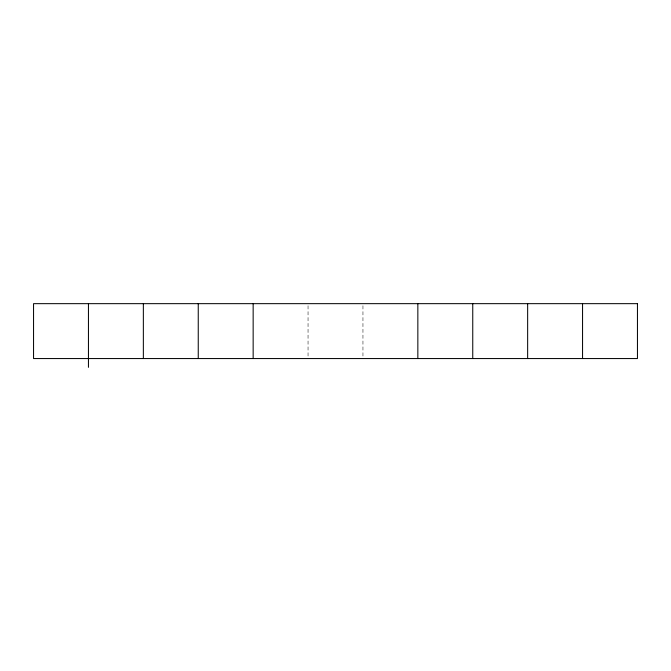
<?xml version="1.0" encoding="UTF-8"?>
<svg xmlns="http://www.w3.org/2000/svg" width="671" height="671" viewBox="0 0 671 671"><rect width="100%" height="100%" fill="white"/><g stroke="black" fill="none" stroke-linecap="round" stroke-linejoin="round"><path stroke-width="0.5" stroke-dasharray="3.35 2.52" d="M362.952 305.733L362.952 358.557M308.048 305.733L308.048 358.557"/><path stroke-width="1.01" d="M582.554 303.661L582.554 358.557M527.649 303.661L527.649 358.557M472.753 303.661L472.753 358.557M417.848 303.661L417.848 358.557M253.152 303.661L253.152 358.557M198.247 303.661L198.247 358.557M143.351 303.661L143.351 358.557M88.446 303.661L88.446 367.339M637.45 303.661L33.55 303.661L33.55 358.557L637.45 358.557L637.45 303.661"/></g></svg>
